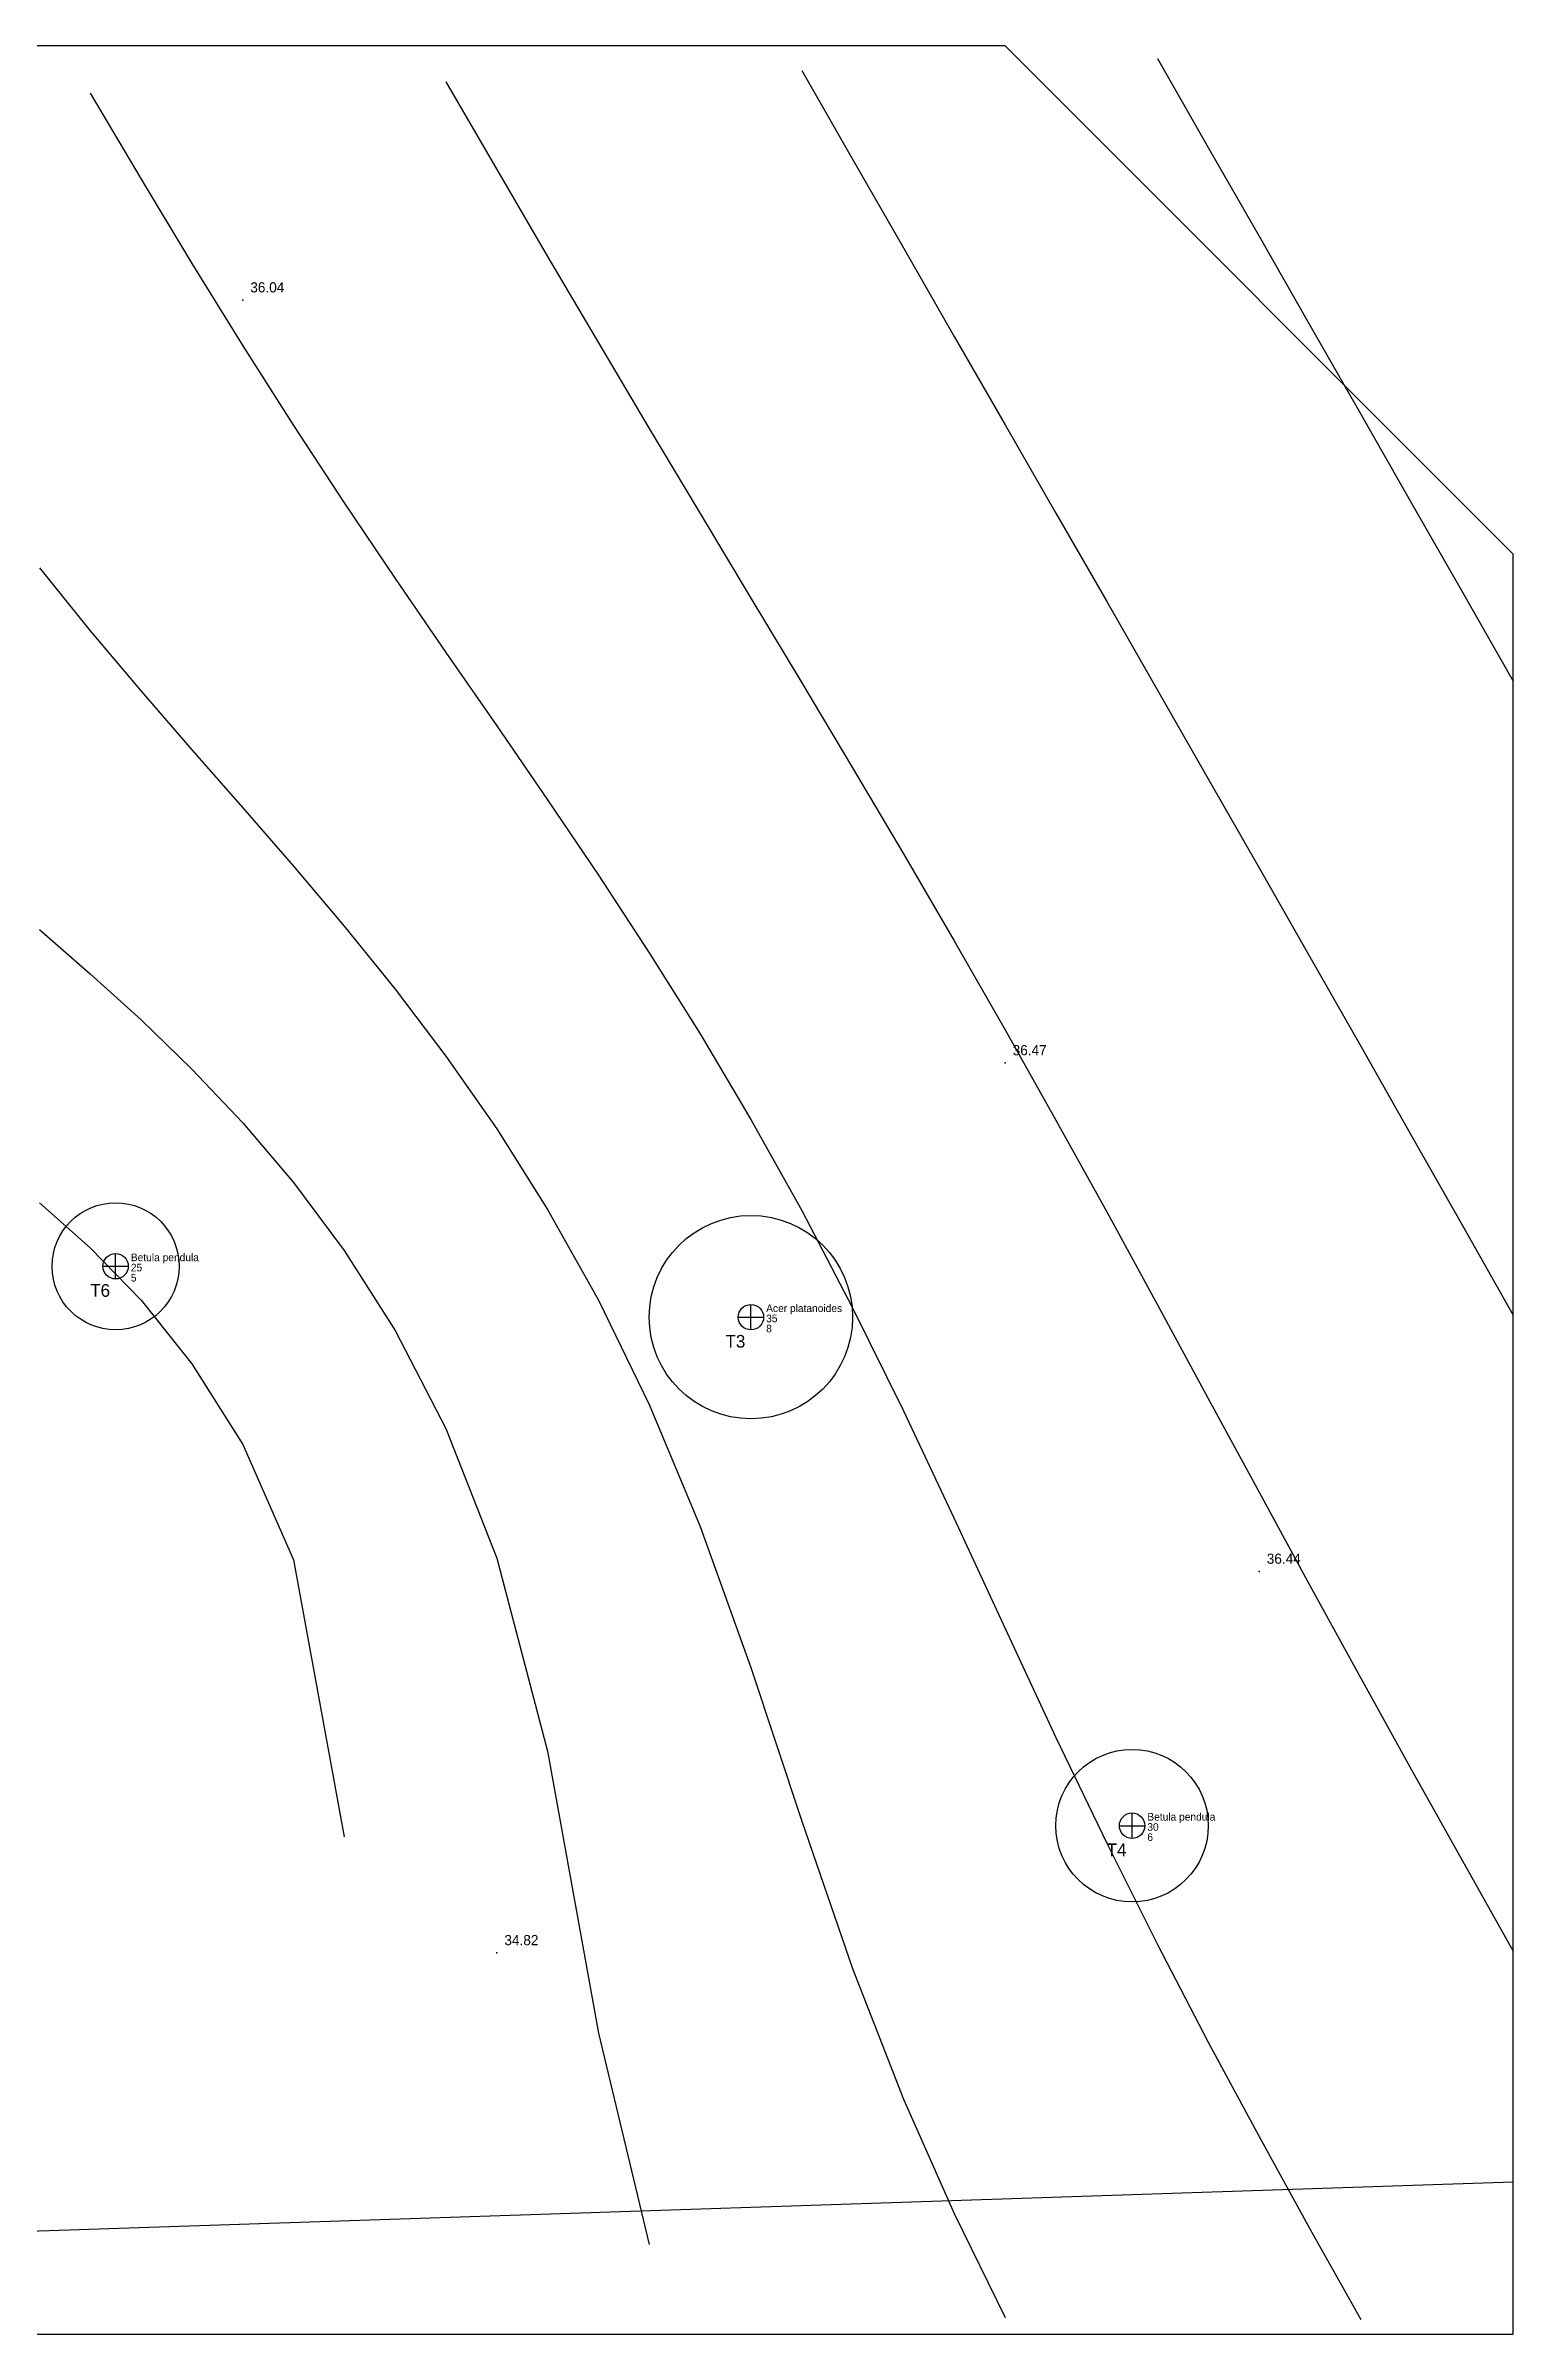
# Model space of a CAD drawing. Header units: metres. Extents: x 542000 to 542120, y 6588000 to 6588090.
# Drawn here: x 542062.2 to 542120, y 6588000 to 6588090 of the extents above; entities that cross this region are included whole.
import ezdxf

# ---------------------------------------------------------------- set-up
doc = ezdxf.new("R2010")
doc.units = ezdxf.units.M
for name, color, linetype in [('BREAKLINES', 6, 'Continuous'), ('CONTOURS_MAJOR', 3, 'Continuous'), ('CONTOURS_MINOR', 8, 'Continuous'), ('ROAD_EDGE', 9, 'Continuous'), ('SITE_BOUNDARY', 1, 'Continuous'), ('SPOT_LEVELS', 2, 'Continuous'), ('TREE_TEXT', 7, 'Continuous'), ('TREES', 82, 'Continuous')]:
    doc.layers.add(name, color=color, linetype=linetype)

# ---------------------------------------------------------------- blocks, each defined once
blk = doc.blocks.new('TREE_SYM')
for p, q in [((-0.5, 0), (0.5, 0)), ((0, -0.5), (0, 0.5))]:
    blk.add_line(p, q)
blk.add_circle((0, 0), 0.5)
for tag, p in [('SPECIES', (0.6, 0.2)), ('DBH', (0.6, -0.2)), ('CROWN', (0.6, -0.6))]:
    blk.add_attdef(tag, p, '', height=0.3)

msp = doc.modelspace()

# ---------------------------------------------------------------- linework, layer by layer
at = {"layer": 'BREAKLINES'}
msp.add_polyline3d([(542000, 6588005, 32.099), (542060, 6588004, 33.921), (542120, 6588006, 36.319)], dxfattribs=at)
at = {"layer": 'CONTOURS_MAJOR'}
for points in [[(542092, 6588089.022, 37), (542094, 6588085.534, 37), (542096, 6588082.05, 37), (542098, 6588078.571, 37), (542100, 6588075.094, 37), (542102, 6588071.618, 37), (542104, 6588068.141, 37), (542106, 6588064.659, 37), (542108, 6588061.17, 37), (542110, 6588057.673, 37), (542112, 6588054.167, 37), (542114, 6588050.652, 37), (542116, 6588047.132, 37), (542118, 6588043.608, 37), (542120, 6588040.084, 37)], [(542064, 6588088.139, 36), (542066, 6588084.755, 36), (542068, 6588081.437, 36), (542070, 6588078.204, 36), (542072, 6588075.066, 36), (542074, 6588072.021, 36), (542076, 6588069.055, 36), (542078, 6588066.143, 36), (542080, 6588063.252, 36), (542082, 6588060.347, 36), (542084, 6588057.387, 36), (542086, 6588054.333, 36), (542088, 6588051.141, 36), (542090, 6588047.772, 36), (542092, 6588044.19, 36), (542094, 6588040.37, 36), (542096, 6588036.316, 36), (542098, 6588032.079, 36), (542100, 6588027.756, 36), (542102, 6588023.47, 36), (542104, 6588019.312, 36), (542106, 6588015.321, 36), (542108, 6588011.486, 36), (542110, 6588007.772, 36), (542112, 6588004.145, 36), (542114, 6588000.573, 36)], [(542062, 6588055.241, 35), (542064, 6588053.507, 35), (542066, 6588051.694, 35), (542068, 6588049.758, 35), (542070, 6588047.648, 35), (542072, 6588045.3, 35), (542074, 6588042.623, 35), (542076, 6588039.477, 35), (542078, 6588035.616, 35), (542080, 6588030.527, 35), (542082, 6588022.925, 35), (542084, 6588011.839, 35), (542086, 6588003.534, 35)]]:
    msp.add_polyline3d(points, dxfattribs=at)
at = {"layer": 'CONTOURS_MINOR'}
for points in [[(542106, 6588089.503, 37.5), (542108, 6588086.005, 37.5), (542110, 6588082.506, 37.5), (542112, 6588079.008, 37.5), (542114, 6588075.51, 37.5), (542116, 6588072.011, 37.5), (542118, 6588068.512, 37.5), (542120, 6588065.013, 37.5)], [(542078, 6588088.577, 36.5), (542080, 6588085.13, 36.5), (542082, 6588081.707, 36.5), (542084, 6588078.313, 36.5), (542086, 6588074.947, 36.5), (542088, 6588071.605, 36.5), (542090, 6588068.277, 36.5), (542092, 6588064.948, 36.5), (542094, 6588061.603, 36.5), (542096, 6588058.223, 36.5), (542098, 6588054.794, 36.5), (542100, 6588051.304, 36.5), (542102, 6588047.751, 36.5), (542104, 6588044.138, 36.5), (542106, 6588040.479, 36.5), (542108, 6588036.796, 36.5), (542110, 6588033.11, 36.5), (542112, 6588029.441, 36.5), (542114, 6588025.801, 36.5), (542116, 6588022.194, 36.5), (542118, 6588018.618, 36.5), (542120, 6588015.068, 36.5)], [(542062, 6588069.464, 35.5), (542064, 6588066.985, 35.5), (542066, 6588064.614, 35.5), (542068, 6588062.311, 35.5), (542070, 6588060.031, 35.5), (542072, 6588057.733, 35.5), (542074, 6588055.37, 35.5), (542076, 6588052.897, 35.5), (542078, 6588050.26, 35.5), (542080, 6588047.399, 35.5), (542082, 6588044.236, 35.5), (542084, 6588040.669, 35.5), (542086, 6588036.566, 35.5), (542088, 6588031.772, 35.5), (542090, 6588026.215, 35.5), (542092, 6588020.181, 35.5), (542094, 6588014.379, 35.5), (542096, 6588009.251, 35.5), (542098, 6588004.745, 35.5), (542100, 6588000.662, 35.5)], [(542062, 6588044.495, 34.5), (542064, 6588042.73, 34.5), (542066, 6588040.665, 34.5), (542068, 6588038.169, 34.5), (542070, 6588034.985, 34.5), (542072, 6588030.454, 34.5), (542074, 6588019.561, 34.5)]]:
    msp.add_polyline3d(points, dxfattribs=at)
at = {"layer": 'ROAD_EDGE'}
msp.add_lwpolyline([(542000, 6588005), (542060, 6588004), (542120, 6588006)], dxfattribs=at)
at = {"layer": 'SITE_BOUNDARY'}
msp.add_lwpolyline([(542000, 6588000), (542120, 6588000), (542120, 6588070), (542100, 6588090), (542000, 6588090)], close=True, dxfattribs=at)
at = {"layer": 'SPOT_LEVELS'}
for p in [(542070, 6588080, 36.04), (542100, 6588050, 36.471), (542110, 6588030, 36.438), (542080, 6588015, 34.818)]:
    msp.add_point(p, dxfattribs=at)
at = {"layer": 'TREES'}
for centre, radius in [((542065, 6588042), 2.5), ((542090, 6588040), 4), ((542105, 6588020), 3)]:
    msp.add_circle(centre, radius, dxfattribs=at)

# ---------------------------------------------------------------- block references
for p, values in [((542065, 6588042, 34.511), {'SPECIES': 'Betula pendula', 'DBH': '25', 'CROWN': '5'}), ((542090, 6588040, 35.799), {'SPECIES': 'Acer platanoides', 'DBH': '35', 'CROWN': '8'}), ((542105, 6588020, 36.052), {'SPECIES': 'Betula pendula', 'DBH': '30', 'CROWN': '6'})]:
    msp.add_blockref('TREE_SYM', p, dxfattribs=at).add_auto_attribs(values)

# ---------------------------------------------------------------- texts
at = {"layer": 'SPOT_LEVELS'}
for s, p in [('36.04', (542070.3, 6588080.3)), ('36.47', (542100.3, 6588050.3)), ('36.44', (542110.3, 6588030.3)), ('34.82', (542080.3, 6588015.3))]:
    msp.add_text(s, height=0.4, dxfattribs=at).set_placement(p)
at = {"layer": 'TREE_TEXT'}
for s, p in [('T6', (542064, 6588040.8)), ('T3', (542089, 6588038.8)), ('T4', (542104, 6588018.8))]:
    msp.add_text(s, height=0.5, dxfattribs=at).set_placement(p)

doc.saveas('drawing.dxf')
